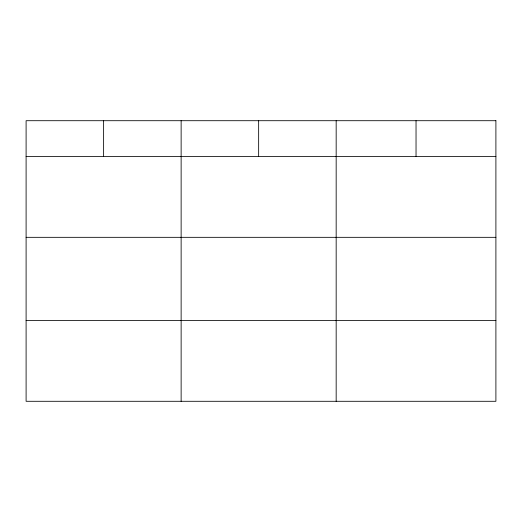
<?xml version="1.0" encoding="UTF-8"?>
<svg xmlns="http://www.w3.org/2000/svg" width="522" height="522" viewBox="0 0 522 522"><rect width="100%" height="100%" fill="white"/><g stroke="black" fill="none" stroke-linecap="round" stroke-linejoin="round"><path stroke-width="0.78" d="M26.1 156.567L495.9 156.567M26.1 237.327L495.9 237.327M26.1 320.534L495.9 320.534M416.034 120.706L416.034 156.567M336.168 120.706L336.168 401.294M258.651 120.706L258.651 156.567M181.134 120.706L181.134 401.294M103.617 120.706L103.617 156.567M495.9 120.706L26.1 120.706L26.1 401.294L495.9 401.294L495.9 120.706"/></g></svg>
